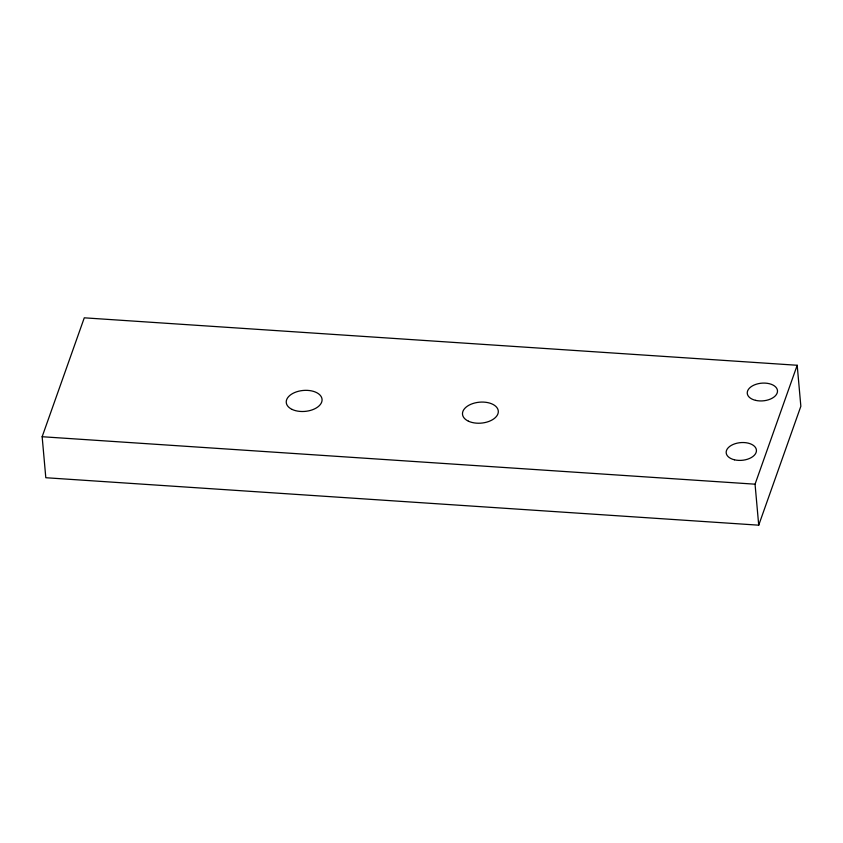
<?xml version="1.0" encoding="UTF-8"?>
<svg xmlns="http://www.w3.org/2000/svg" width="843" height="843" viewBox="0 0 843 843"><rect width="100%" height="100%" fill="white"/><g stroke="black" fill="none" stroke-linecap="round" stroke-linejoin="round"><path stroke-width="1.26" d="M42.15 436.727L84.279 317.822L797.193 365.272L800.85 406.273L758.721 525.178L45.807 477.728L42.15 436.727L755.054 484.188L797.193 365.272M755.054 484.188L758.721 525.178M292.173 409.456A17.966 10.506 -5.1 0 0 321.689 402.09A17.966 10.506 -5.1 0 0 298.622 391.226A17.966 10.506 -5.1 0 0 292.173 409.456M468.413 421.184A17.966 10.506 -5.1 0 0 497.928 413.818A17.966 10.506 -5.1 0 0 474.872 402.954A17.966 10.506 -5.1 0 0 468.413 421.184M755.507 400.341A15.174 8.873 -5.1 0 0 777.488 390.667A15.174 8.873 -5.1 0 0 754.137 385.03A15.174 8.873 -5.1 0 0 755.507 400.341M734.443 459.804A15.174 8.873 -5.1 0 0 756.424 450.12A15.174 8.873 -5.1 0 0 733.073 444.482A15.174 8.873 -5.1 0 0 734.443 459.804"/></g></svg>
